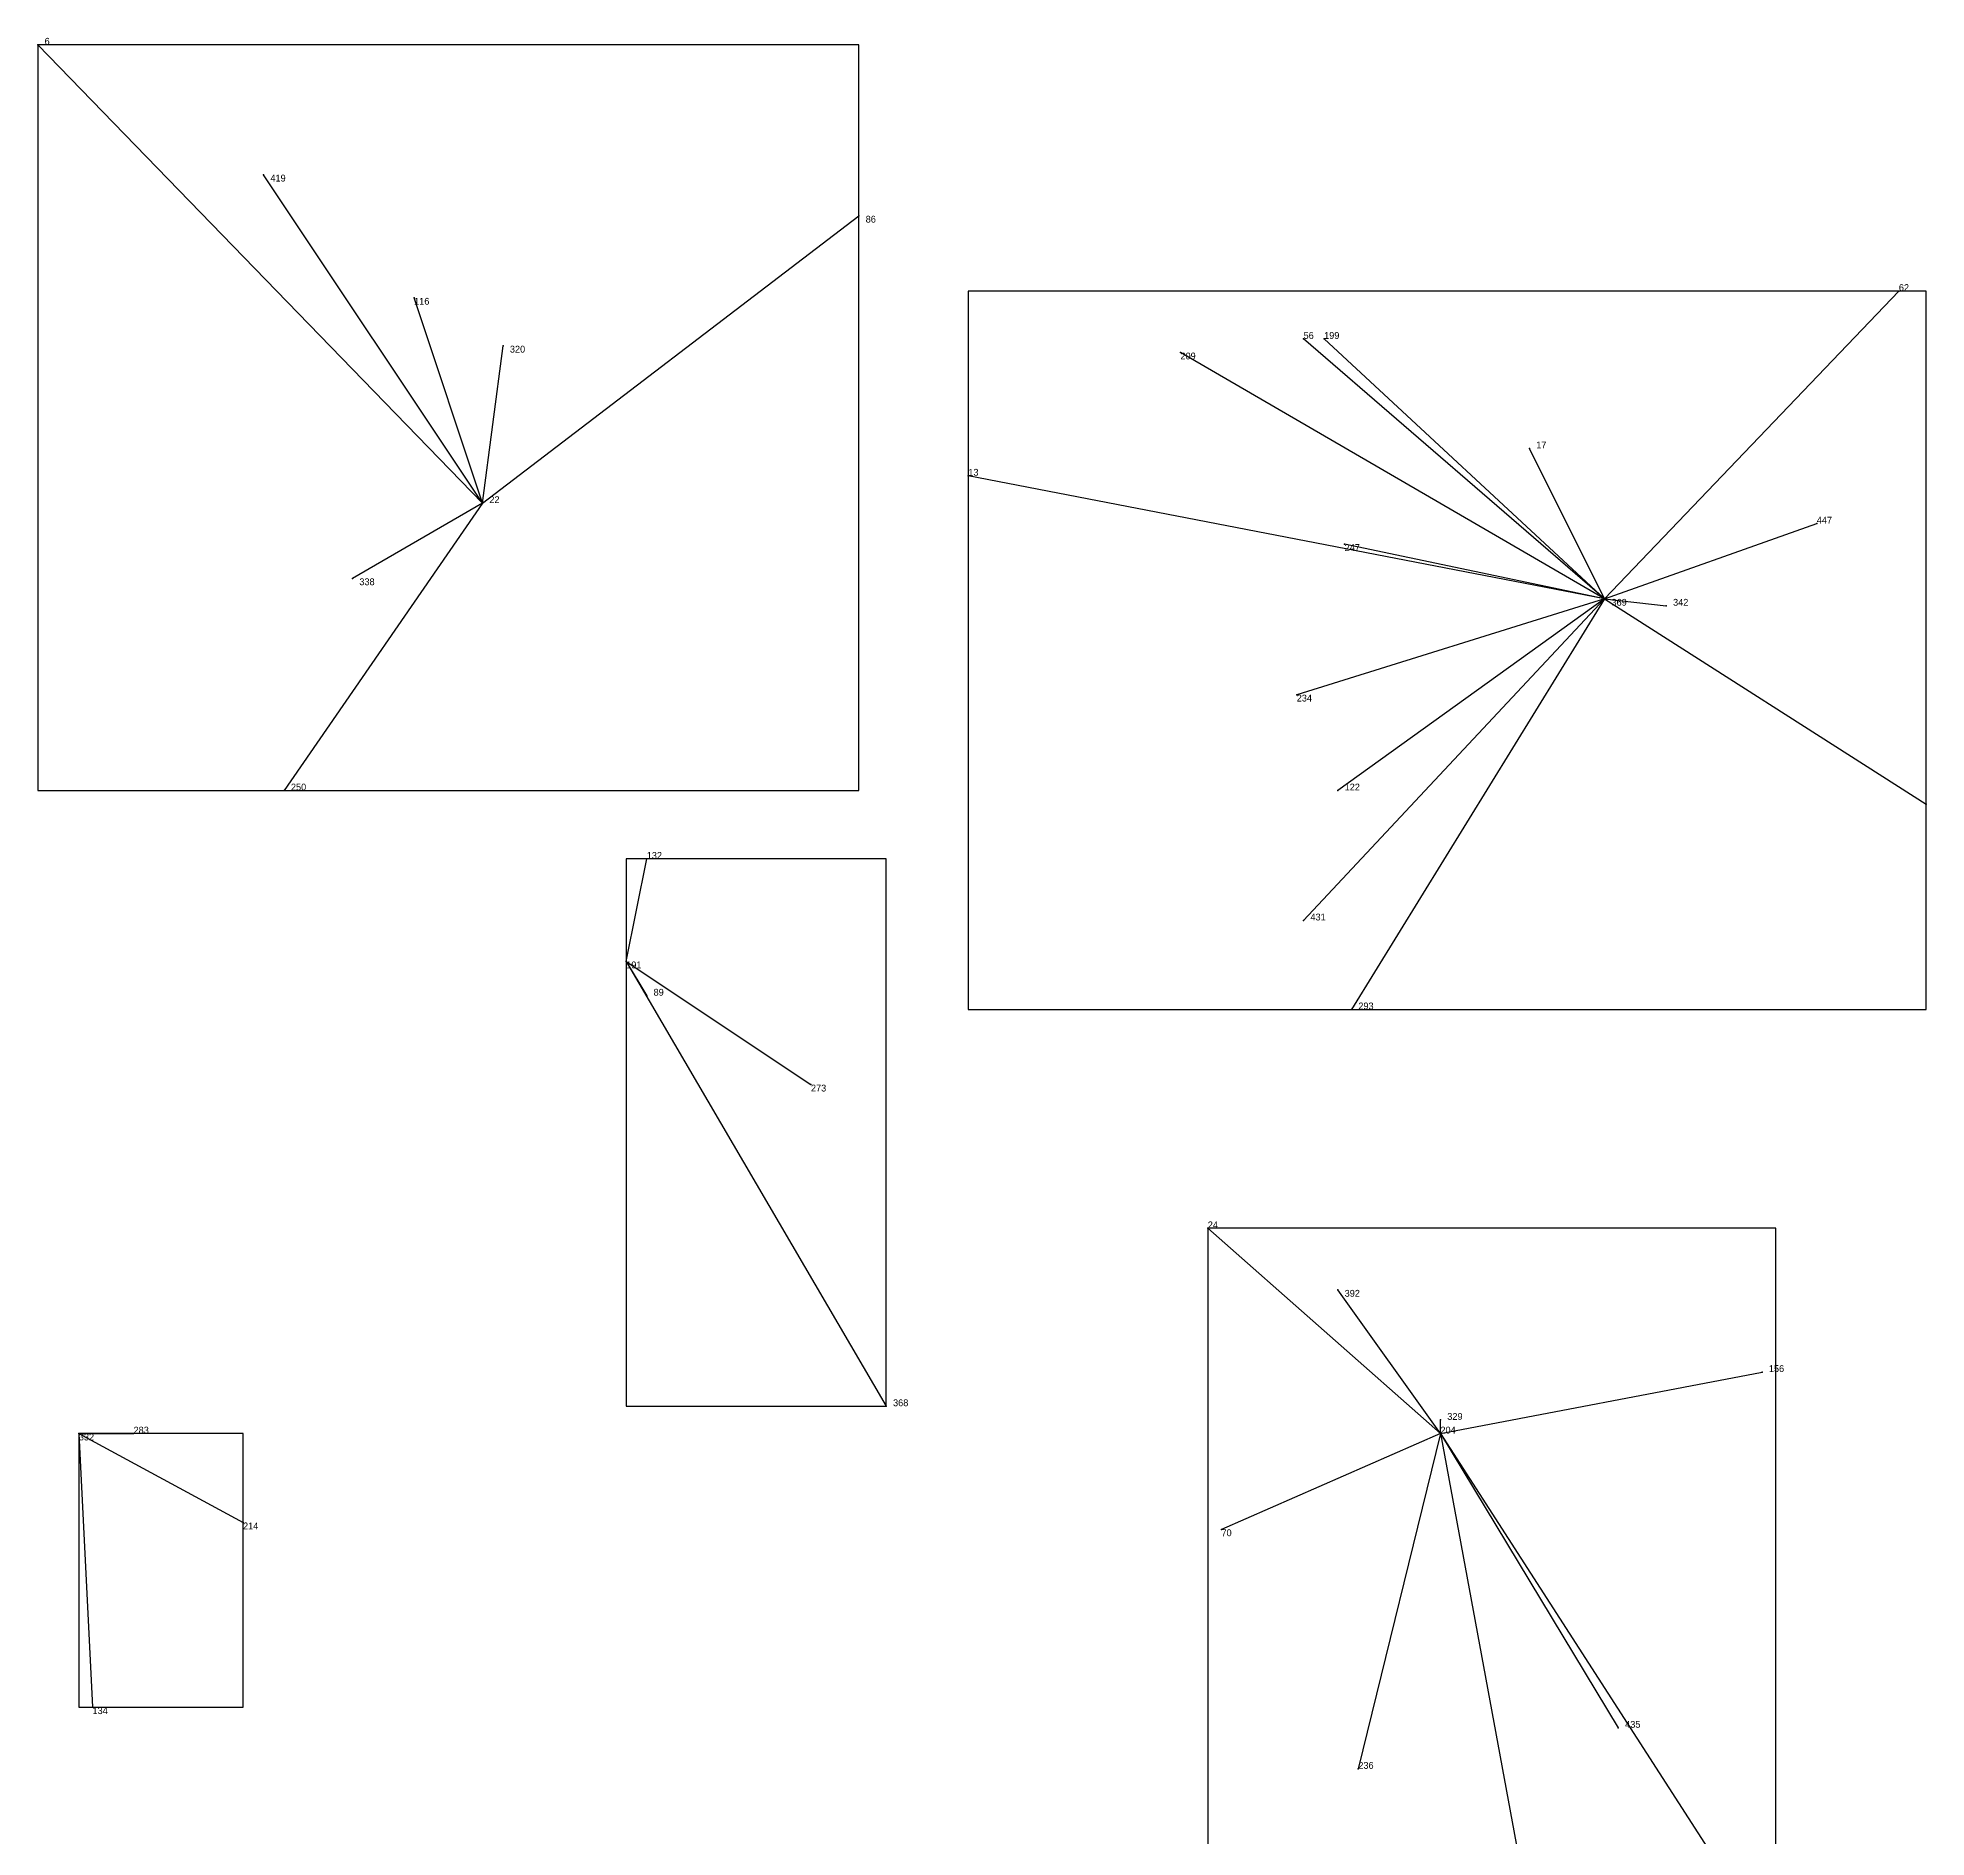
# Model space of a CAD drawing. Extents: x 0 to 1, y 0 to 1.
# Drawn here: x 0.003 to 0.279, y 0.737 to 1 of the extents above; entities that cross this region are included whole.
import ezdxf

# ---------------------------------------------------------------- set-up
doc = ezdxf.new("R2010")
doc.units = 0
for name, color, linetype in [('Clients', 3, 'CONTINUOUS'), ('Facilities', 3, 'CONTINUOUS'), ('Facilities_lines', 3, 'CONTINUOUS'), ('Min_max_boxes', 1, 'CONTINUOUS'), ('Normals', 1, 'CONTINUOUS'), ('Source_points', 5, 'CONTINUOUS'), ('Text', 3, 'CONTINUOUS')]:
    doc.layers.add(name, color=color, linetype=linetype)

msp = doc.modelspace()

# ---------------------------------------------------------------- linework, layer by layer
at = {"layer": 'Clients', "color": 5}
for p in [(0.003, 0.999), (0.036, 0.98), (0.123, 0.974), (0.058, 0.962), (0.275, 0.963), (0.071, 0.955), (0.188, 0.956), (0.191, 0.956), (0.17, 0.954), (0.221, 0.94), (0.139, 0.936), (0.263, 0.929), (0.194, 0.926), (0.049, 0.921), (0.241, 0.917), (0.187, 0.904), (0.039, 0.89), (0.193, 0.89), (0.279, 0.888), (0.092, 0.88), (0.188, 0.871), (0.092, 0.86), (0.195, 0.858), (0.116, 0.847), (0.174, 0.826), (0.193, 0.817), (0.255, 0.805), (0.127, 0.8), (0.208, 0.798), (0.017, 0.796), (0.033, 0.783), (0.176, 0.782), (0.011, 0.756), (0.234, 0.753), (0.196, 0.747)]:
    msp.add_point(p, dxfattribs=at)
at = {"layer": 'Facilities', "color": 3}
for p in [(0.068, 0.932), (0.232, 0.918), (0.089, 0.865), (0.009, 0.796), (0.208, 0.796)]:
    msp.add_point(p, dxfattribs=at)
at = {"layer": 'Facilities_lines', "color": 3}
for p, q in [((0.068, 0.932), (0.003, 0.999)), ((0.068, 0.932), (0.036, 0.98)), ((0.068, 0.932), (0.123, 0.974)), ((0.068, 0.932), (0.058, 0.962)), ((0.232, 0.918), (0.275, 0.963)), ((0.068, 0.932), (0.071, 0.955)), ((0.232, 0.918), (0.188, 0.956)), ((0.232, 0.918), (0.191, 0.956)), ((0.232, 0.918), (0.17, 0.954)), ((0.232, 0.918), (0.221, 0.94)), ((0.232, 0.918), (0.139, 0.936)), ((0.068, 0.932), (0.039, 0.89)), ((0.068, 0.932), (0.049, 0.921)), ((0.232, 0.918), (0.263, 0.929)), ((0.232, 0.918), (0.194, 0.926)), ((0.232, 0.918), (0.187, 0.904)), ((0.232, 0.918), (0.188, 0.871)), ((0.232, 0.918), (0.193, 0.89)), ((0.232, 0.918), (0.195, 0.858)), ((0.232, 0.918), (0.279, 0.888)), ((0.232, 0.918), (0.241, 0.917)), ((0.089, 0.865), (0.092, 0.88)), ((0.089, 0.865), (0.092, 0.86)), ((0.089, 0.865), (0.116, 0.847)), ((0.089, 0.865), (0.127, 0.8)), ((0.208, 0.796), (0.174, 0.826)), ((0.208, 0.796), (0.193, 0.817)), ((0.208, 0.796), (0.255, 0.805)), ((0.208, 0.796), (0.208, 0.798)), ((0.009, 0.796), (0.011, 0.756)), ((0.009, 0.796), (0.033, 0.783)), ((0.009, 0.796), (0.017, 0.796)), ((0.208, 0.796), (0.176, 0.782)), ((0.208, 0.796), (0.196, 0.747)), ((0.208, 0.796), (0.257, 0.72)), ((0.208, 0.796), (0.234, 0.753)), ((0.208, 0.796), (0.225, 0.704))]:
    msp.add_line(p, q, dxfattribs=at)
at = {"layer": 'Min_max_boxes', "color": 1}
for p, q in [((0.123, 0.999), (0.003, 0.999)), ((0.003, 0.999), (0.003, 0.89)), ((0.123, 0.999), (0.003, 0.999)), ((0.003, 0.999), (0.003, 0.89)), ((0.003, 0.999), (0.003, 0.999)), ((0.123, 0.89), (0.123, 0.999)), ((0.123, 0.89), (0.123, 0.999)), ((0.123, 0.999), (0.123, 0.999)), ((0.279, 0.963), (0.139, 0.963)), ((0.139, 0.963), (0.139, 0.858)), ((0.279, 0.963), (0.139, 0.963)), ((0.139, 0.963), (0.139, 0.858)), ((0.139, 0.963), (0.139, 0.963)), ((0.279, 0.858), (0.279, 0.963)), ((0.279, 0.858), (0.279, 0.963)), ((0.279, 0.963), (0.279, 0.963)), ((0.003, 0.89), (0.123, 0.89)), ((0.003, 0.89), (0.123, 0.89)), ((0.003, 0.89), (0.003, 0.89)), ((0.123, 0.89), (0.123, 0.89)), ((0.127, 0.88), (0.089, 0.88)), ((0.089, 0.88), (0.089, 0.8)), ((0.127, 0.88), (0.089, 0.88)), ((0.089, 0.88), (0.089, 0.8)), ((0.089, 0.88), (0.089, 0.88)), ((0.127, 0.8), (0.127, 0.88)), ((0.127, 0.8), (0.127, 0.88)), ((0.127, 0.88), (0.127, 0.88)), ((0.139, 0.858), (0.279, 0.858)), ((0.139, 0.858), (0.279, 0.858)), ((0.139, 0.858), (0.139, 0.858)), ((0.279, 0.858), (0.279, 0.858)), ((0.257, 0.826), (0.174, 0.826)), ((0.174, 0.826), (0.174, 0.704)), ((0.257, 0.826), (0.174, 0.826)), ((0.174, 0.826), (0.174, 0.704)), ((0.174, 0.826), (0.174, 0.826)), ((0.257, 0.704), (0.257, 0.826)), ((0.257, 0.704), (0.257, 0.826)), ((0.257, 0.826), (0.257, 0.826)), ((0.089, 0.8), (0.127, 0.8)), ((0.089, 0.8), (0.127, 0.8)), ((0.089, 0.8), (0.089, 0.8)), ((0.127, 0.8), (0.127, 0.8)), ((0.033, 0.796), (0.009, 0.796)), ((0.009, 0.796), (0.009, 0.756)), ((0.033, 0.796), (0.009, 0.796)), ((0.009, 0.796), (0.009, 0.756)), ((0.009, 0.796), (0.009, 0.796)), ((0.033, 0.756), (0.033, 0.796)), ((0.033, 0.756), (0.033, 0.796)), ((0.033, 0.796), (0.033, 0.796)), ((0.009, 0.756), (0.033, 0.756)), ((0.009, 0.756), (0.033, 0.756)), ((0.009, 0.756), (0.009, 0.756)), ((0.033, 0.756), (0.033, 0.756))]:
    msp.add_line(p, q, dxfattribs=at)
at = {"layer": 'Normals', "color": 1}
for p, q in [((0.003, 0.999), (0.003, 0.999, 0.1)), ((0.036, 0.98), (0.036, 0.98, 0.1)), ((0.123, 0.974), (0.123, 0.974, 0.1)), ((0.058, 0.962), (0.058, 0.962, 0.1)), ((0.275, 0.963), (0.275, 0.963, 0.1)), ((0.071, 0.955), (0.071, 0.955, 0.1)), ((0.188, 0.956), (0.188, 0.956, 0.1)), ((0.191, 0.956), (0.191, 0.956, 0.1)), ((0.17, 0.954), (0.17, 0.954, 0.1)), ((0.221, 0.94), (0.221, 0.94, 0.1)), ((0.139, 0.936), (0.139, 0.936, 0.1)), ((0.068, 0.932), (0.068, 0.932, 0.1)), ((0.263, 0.929), (0.263, 0.929, 0.1)), ((0.194, 0.926), (0.194, 0.926, 0.1)), ((0.049, 0.921), (0.049, 0.921, 0.1)), ((0.232, 0.918), (0.232, 0.918, 0.1)), ((0.241, 0.917), (0.241, 0.917, 0.1)), ((0.187, 0.904), (0.187, 0.904, 0.1)), ((0.039, 0.89), (0.039, 0.89, 0.1)), ((0.193, 0.89), (0.193, 0.89, 0.1)), ((0.279, 0.888), (0.279, 0.888, 0.1)), ((0.092, 0.88), (0.092, 0.88, 0.1)), ((0.188, 0.871), (0.188, 0.871, 0.1)), ((0.089, 0.865), (0.089, 0.865, 0.1)), ((0.092, 0.86), (0.092, 0.86, 0.1)), ((0.195, 0.858), (0.195, 0.858, 0.1)), ((0.116, 0.847), (0.116, 0.847, 0.1)), ((0.174, 0.826), (0.174, 0.826, 0.1)), ((0.193, 0.817), (0.193, 0.817, 0.1)), ((0.255, 0.805), (0.255, 0.805, 0.1)), ((0.127, 0.8), (0.127, 0.8, 0.1)), ((0.208, 0.798), (0.208, 0.798, 0.1)), ((0.009, 0.796), (0.009, 0.796, 0.1)), ((0.017, 0.796), (0.017, 0.796, 0.1)), ((0.208, 0.796), (0.208, 0.796, 0.1)), ((0.033, 0.783), (0.033, 0.783, 0.1)), ((0.176, 0.782), (0.176, 0.782, 0.1)), ((0.011, 0.756), (0.011, 0.756, 0.1)), ((0.234, 0.753), (0.234, 0.753, 0.1)), ((0.196, 0.747), (0.196, 0.747, 0.1))]:
    msp.add_line(p, q, dxfattribs=at)
at = {"layer": 'Source_points', "color": 5}
for p in [(0.003, 0.999), (0.036, 0.98), (0.123, 0.974), (0.058, 0.962), (0.275, 0.963), (0.071, 0.955), (0.188, 0.956), (0.191, 0.956), (0.17, 0.954), (0.221, 0.94), (0.139, 0.936), (0.068, 0.932), (0.263, 0.929), (0.194, 0.926), (0.049, 0.921), (0.232, 0.918), (0.241, 0.917), (0.187, 0.904), (0.039, 0.89), (0.193, 0.89), (0.279, 0.888), (0.092, 0.88), (0.188, 0.871), (0.089, 0.865), (0.092, 0.86), (0.195, 0.858), (0.116, 0.847), (0.174, 0.826), (0.193, 0.817), (0.255, 0.805), (0.127, 0.8), (0.208, 0.798), (0.009, 0.796), (0.017, 0.796), (0.208, 0.796), (0.033, 0.783), (0.176, 0.782), (0.011, 0.756), (0.234, 0.753), (0.196, 0.747)]:
    msp.add_point(p, dxfattribs=at)

# ---------------------------------------------------------------- texts
at = {"layer": 'Text', "color": 3}
for s, p in [('6', (0.004, 0.999)), ('419', (0.037, 0.979)), ('86', (0.124, 0.973)), ('62', (0.275, 0.963)), ('116', (0.058, 0.961)), ('320', (0.072, 0.954)), ('56', (0.188, 0.956)), ('199', (0.191, 0.956)), ('209', (0.17, 0.953)), ('17', (0.222, 0.94)), ('13', (0.139, 0.936)), ('22', (0.069, 0.932)), ('447', (0.263, 0.929)), ('247', (0.194, 0.925)), ('338', (0.05, 0.92)), ('369', (0.233, 0.917)), ('342', (0.242, 0.917)), ('234', (0.187, 0.903)), ('250', (0.04, 0.89)), ('122', (0.194, 0.89)), ('132', (0.092, 0.88)), ('431', (0.189, 0.871)), ('191', (0.089, 0.864)), ('89', (0.093, 0.86)), ('293', (0.196, 0.858)), ('273', (0.116, 0.846)), ('24', (0.174, 0.826)), ('392', (0.194, 0.816)), ('156', (0.256, 0.805)), ('368', (0.128, 0.8)), ('329', (0.209, 0.798)), ('332', (0.009, 0.795)), ('283', (0.017, 0.796)), ('204', (0.208, 0.796)), ('214', (0.033, 0.782)), ('70', (0.176, 0.781)), ('134', (0.011, 0.755)), ('435', (0.235, 0.753)), ('236', (0.196, 0.747))]:
    msp.add_text(s, height=0.001, dxfattribs=at).set_placement(p)

doc.saveas('drawing.dxf')
